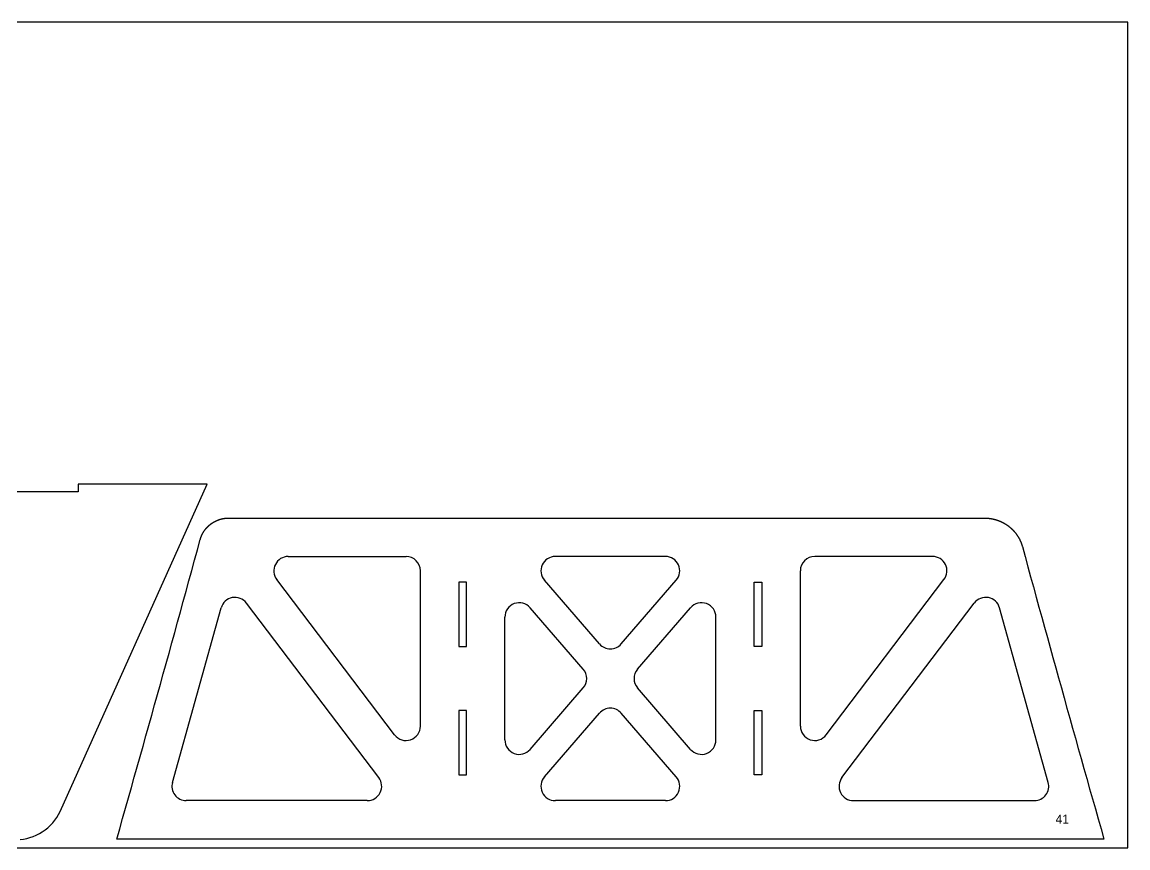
# Model space of a CAD drawing. Header units: inches. Extents: x -1244 to -570, y -2074 to -1714.
# Drawn here: x -849.8 to -792.2, y -1949.1 to -1906.1 of the extents above; entities that cross this region are included whole.
import ezdxf

# ---------------------------------------------------------------- set-up
doc = ezdxf.new("R2010")
doc.units = ezdxf.units.IN
doc.header["$LTSCALE"] = 0.1
doc.header["$MEASUREMENT"] = 0
doc.layers.add('cockpit', color=1, linetype='Continuous', lineweight=20)
doc.layers.add('pic', color=1, linetype='Continuous')

msp = doc.modelspace()

# ---------------------------------------------------------------- linework, layer by layer
at = {"color": 7, "linetype": 'Continuous', "lineweight": 25}
for p, q in [((-835.91835, -1933.94792), (-829.78002, -1933.94792)), ((-816.26213, -1933.94792), (-821.99791, -1933.94792)), ((-802.34169, -1933.94792), (-808.48002, -1933.94792)), ((-829.03002, -1942.7825), (-829.03002, -1934.69792)), ((-809.23002, -1942.7825), (-809.23002, -1934.69792)), ((-830.37736, -1943.23603), (-836.51569, -1935.15145)), ((-819.69725, -1938.50395), (-822.56514, -1935.18859)), ((-818.5628, -1938.50395), (-815.69491, -1935.18859)), ((-807.88269, -1943.23603), (-801.74436, -1935.15145)), ((-841.95196, -1945.71257), (-839.41609, -1936.62881)), ((-831.1994, -1945.4607), (-838.09638, -1936.37694)), ((-820.54613, -1939.81541), (-823.3128, -1936.61707)), ((-817.71391, -1939.81541), (-814.94725, -1936.61707)), ((-807.06064, -1945.4607), (-800.16366, -1936.37694)), ((-796.30809, -1945.71257), (-798.84395, -1936.62881)), ((-824.63002, -1943.50442), (-824.63002, -1937.10773)), ((-813.63002, -1943.50442), (-813.63002, -1937.10773)), ((-823.3128, -1943.99509), (-820.54613, -1940.79674)), ((-814.94725, -1943.99509), (-817.71391, -1940.79674)), ((-822.56514, -1945.42357), (-819.69725, -1942.1082)), ((-815.69491, -1945.42357), (-818.5628, -1942.1082)), ((-831.79674, -1946.66423), (-841.22958, -1946.66423)), ((-816.26213, -1946.66423), (-821.99791, -1946.66423)), ((-806.46331, -1946.66423), (-797.03047, -1946.66423))]:
    msp.add_line(p, q, dxfattribs=at)
msp.add_lwpolyline([(-849.89399, -1948.68526), (-849.71972, -1948.6652), (-849.54689, -1948.63187), (-849.37633, -1948.58582), (-849.20887, -1948.52758), (-849.04535, -1948.45769), (-848.88661, -1948.37669), (-848.73348, -1948.28512), (-848.5868, -1948.18351), (-848.44739, -1948.07241), (-848.3161, -1947.95235), (-848.19376, -1947.82388), (-848.0812, -1947.68752), (-847.97927, -1947.54382), (-847.88878, -1947.39332), (-847.81059, -1947.23655), (-840.15106, -1930.19152), (-846.87128, -1930.19152), (-846.87128, -1930.59152), (-851.6069, -1930.59152)], dxfattribs=at)
for points in [[(-793.40762, -1948.66423), (-844.85375, -1948.66423), (-844.70069, -1948.12706), (-844.54784, -1947.58983), (-844.3952, -1947.05253), (-844.24278, -1946.51517), (-844.09057, -1945.97776), (-843.93857, -1945.44028), (-843.78678, -1944.90274), (-843.63521, -1944.36515), (-843.48384, -1943.82749), (-843.33269, -1943.28977), (-843.18174, -1942.752), (-843.03101, -1942.21416), (-842.88049, -1941.67627), (-842.73017, -1941.13832), (-842.58007, -1940.60031), (-842.43017, -1940.06224), (-842.28049, -1939.52412), (-842.13101, -1938.98594), (-841.98174, -1938.4477), (-841.83268, -1937.9094), (-841.68382, -1937.37104), (-841.53518, -1936.83263), (-841.38674, -1936.29415), (-841.2385, -1935.75562), (-841.09047, -1935.21704), (-840.94265, -1934.67839), (-840.79504, -1934.1397), (-840.64763, -1933.60094), (-840.50042, -1933.06213), (-840.49835, -1933.05461), (-840.49623, -1933.04711), (-840.49408, -1933.03961), (-840.49188, -1933.03212), (-840.48964, -1933.02464), (-840.48736, -1933.01717), (-840.48504, -1933.00971), (-840.48268, -1933.00226), (-840.48028, -1932.99482), (-840.47784, -1932.9874), (-840.47536, -1932.97998), (-840.47284, -1932.97258), (-840.47028, -1932.96519), (-840.46768, -1932.95781), (-840.46505, -1932.95044), (-840.46237, -1932.94309), (-840.45965, -1932.93574), (-840.45689, -1932.92842), (-840.4541, -1932.9211), (-840.45126, -1932.9138), (-840.44839, -1932.90652), (-840.44548, -1932.89925), (-840.44253, -1932.89199), (-840.43954, -1932.88475), (-840.43652, -1932.87752), (-840.43345, -1932.87032), (-840.43035, -1932.86312), (-840.42721, -1932.85594), (-840.42404, -1932.84878), (-840.42082, -1932.84164), (-840.41757, -1932.83451), (-840.41428, -1932.82741), (-840.41096, -1932.82032), (-840.4076, -1932.81324), (-840.4042, -1932.80619), (-840.40076, -1932.79915), (-840.39729, -1932.79214), (-840.39378, -1932.78514), (-840.39024, -1932.77816), (-840.38666, -1932.77121), (-840.38304, -1932.76427), (-840.37939, -1932.75735), (-840.3757, -1932.75046), (-840.37198, -1932.74358), (-840.36822, -1932.73673), (-840.36443, -1932.7299), (-840.3606, -1932.72309), (-840.35674, -1932.7163), (-840.35284, -1932.70953), (-840.34891, -1932.70279), (-840.34495, -1932.69607), (-840.34095, -1932.68938), (-840.33691, -1932.68271), (-840.33286, -1932.67609), (-840.32878, -1932.6695), (-840.32465, -1932.66292), (-840.3205, -1932.65637), (-840.3163, -1932.64983), (-840.31207, -1932.64331), (-840.3078, -1932.63682), (-840.3035, -1932.63034), (-840.29916, -1932.62388), (-840.29479, -1932.61745), (-840.29038, -1932.61103), (-840.28594, -1932.60464), (-840.28146, -1932.59827), (-840.27695, -1932.59192), (-840.2724, -1932.58559), (-840.26782, -1932.57928), (-840.26321, -1932.573), (-840.25856, -1932.56674), (-840.25388, -1932.5605), (-840.24917, -1932.55428), (-840.24442, -1932.54809), (-840.23965, -1932.54192), (-840.23484, -1932.53578), (-840.22999, -1932.52966), (-840.22512, -1932.52356), (-840.22021, -1932.51749), (-840.21527, -1932.51144), (-840.2103, -1932.50542), (-840.2053, -1932.49942), (-840.20027, -1932.49344), (-840.19521, -1932.4875), (-840.19011, -1932.48157), (-840.18499, -1932.47568), (-840.17984, -1932.46981), (-840.17465, -1932.46396), (-840.16944, -1932.45815), (-840.1642, -1932.45236), (-840.15893, -1932.44659), (-840.15363, -1932.44086), (-840.1483, -1932.43515), (-840.14294, -1932.42947), (-840.13755, -1932.42381), (-840.13214, -1932.41819), (-840.1267, -1932.41259), (-840.12123, -1932.40702), (-840.11573, -1932.40148), (-840.11021, -1932.39597), (-840.10466, -1932.39049), (-840.09908, -1932.38504), (-840.09347, -1932.37962), (-840.08784, -1932.37422), (-840.08219, -1932.36886), (-840.0765, -1932.36353), (-840.07079, -1932.35823), (-840.06506, -1932.35296), (-840.0593, -1932.34772), (-840.05352, -1932.34251), (-840.04771, -1932.33733), (-840.04187, -1932.33218), (-840.03601, -1932.32707), (-840.03013, -1932.32199), (-840.02422, -1932.31694), (-840.01829, -1932.31192), (-840.01234, -1932.30694), (-840.00636, -1932.30199), (-840.00036, -1932.29707), (-839.99433, -1932.29219), (-839.98828, -1932.28733), (-839.98221, -1932.28251), (-839.9761, -1932.27772), (-839.96997, -1932.27295), (-839.96381, -1932.26822), (-839.95763, -1932.26351), (-839.95142, -1932.25884), (-839.94518, -1932.2542), (-839.93892, -1932.24958), (-839.93263, -1932.245), (-839.92632, -1932.24045), (-839.91998, -1932.23593), (-839.91362, -1932.23144), (-839.90723, -1932.22698), (-839.90082, -1932.22256), (-839.89438, -1932.21816), (-839.88792, -1932.2138), (-839.88144, -1932.20946), (-839.87494, -1932.20516), (-839.86841, -1932.20089), (-839.86186, -1932.19666), (-839.85528, -1932.19245), (-839.84869, -1932.18828), (-839.84207, -1932.18414), (-839.83543, -1932.18004), (-839.82878, -1932.17596), (-839.8221, -1932.17192), (-839.81539, -1932.16791), (-839.80867, -1932.16394), (-839.80193, -1932.16), (-839.79517, -1932.15609), (-839.78839, -1932.15221), (-839.78159, -1932.14837), (-839.77477, -1932.14456), (-839.76793, -1932.14079), (-839.76107, -1932.13705), (-839.75419, -1932.13334), (-839.7473, -1932.12967), (-839.74039, -1932.12604), (-839.73346, -1932.12243), (-839.72651, -1932.11887), (-839.71955, -1932.11534), (-839.71257, -1932.11184), (-839.70557, -1932.10838), (-839.69856, -1932.10495), (-839.69153, -1932.10156), (-839.68448, -1932.0982), (-839.67742, -1932.09488), (-839.67035, -1932.09159), (-839.66326, -1932.08835), (-839.65615, -1932.08513), (-839.64903, -1932.08196), (-839.6419, -1932.07881), (-839.63475, -1932.07571), (-839.62759, -1932.07264), (-839.62042, -1932.06961), (-839.61323, -1932.06662), (-839.60603, -1932.06366), (-839.59882, -1932.06074), (-839.59159, -1932.05786), (-839.58435, -1932.05501), (-839.5771, -1932.0522), (-839.56984, -1932.04943), (-839.56257, -1932.0467), (-839.55529, -1932.04401), (-839.548, -1932.04135), (-839.54069, -1932.03873), (-839.53338, -1932.03615), (-839.52605, -1932.0336), (-839.5187, -1932.0311), (-839.51134, -1932.02863), (-839.50397, -1932.02619), (-839.49658, -1932.02379), (-839.48917, -1932.02143), (-839.48175, -1932.0191), (-839.47432, -1932.01681), (-839.46687, -1932.01456), (-839.45941, -1932.01235), (-839.45194, -1932.01017), (-839.44445, -1932.00802), (-839.43695, -1932.00592), (-839.42944, -1932.00385), (-839.42192, -1932.00182), (-839.41438, -1931.99982), (-839.40684, -1931.99786), (-839.39928, -1931.99594), (-839.39171, -1931.99406), (-839.38413, -1931.99221), (-839.37654, -1931.9904), (-839.36894, -1931.98862), (-839.36133, -1931.98689), (-839.35371, -1931.98519), (-839.34609, -1931.98353), (-839.33845, -1931.9819), (-839.3308, -1931.98032), (-839.32315, -1931.97877), (-839.31549, -1931.97725), (-839.30782, -1931.97578), (-839.30014, -1931.97434), (-839.29245, -1931.97294), (-839.28476, -1931.97158), (-839.27706, -1931.97026), (-839.26936, -1931.96897), (-839.26165, -1931.96772), (-839.25393, -1931.96651), (-839.24621, -1931.96533), (-839.23848, -1931.9642), (-839.23075, -1931.9631), (-839.22301, -1931.96204), (-839.21527, -1931.96102), (-839.20752, -1931.96004), (-839.19977, -1931.95909), (-839.19202, -1931.95818), (-839.18426, -1931.95731), (-839.1765, -1931.95648), (-839.16874, -1931.95569), (-839.16098, -1931.95493), (-839.15321, -1931.95422), (-839.14544, -1931.95354), (-839.13767, -1931.9529), (-839.1299, -1931.9523), (-839.12212, -1931.95173), (-839.11435, -1931.95121), (-839.10658, -1931.95072), (-839.0988, -1931.95028), (-839.09103, -1931.94987), (-839.08325, -1931.9495), (-839.07548, -1931.94917), (-839.06771, -1931.94888), (-839.05993, -1931.94862), (-839.05216, -1931.94841), (-839.0444, -1931.94823), (-839.03663, -1931.9481), (-839.02887, -1931.948), (-839.0211, -1931.94794), (-839.01335, -1931.94792), (-799.64076, -1931.94792), (-799.63041, -1931.94795), (-799.62005, -1931.94802), (-799.60969, -1931.94815), (-799.59933, -1931.94833), (-799.58896, -1931.94857), (-799.57859, -1931.94885), (-799.56822, -1931.94919), (-799.55785, -1931.94958), (-799.54748, -1931.95002), (-799.53711, -1931.95051), (-799.52674, -1931.95106), (-799.51637, -1931.95165), (-799.506, -1931.9523), (-799.49563, -1931.953), (-799.48526, -1931.95374), (-799.47489, -1931.95454), (-799.46453, -1931.9554), (-799.45417, -1931.9563), (-799.44381, -1931.95725), (-799.43345, -1931.95826), (-799.4231, -1931.95931), (-799.41275, -1931.96042), (-799.40241, -1931.96158), (-799.39207, -1931.96279), (-799.38174, -1931.96405), (-799.37141, -1931.96536), (-799.36109, -1931.96672), (-799.35077, -1931.96813), (-799.34046, -1931.96959), (-799.33016, -1931.97111), (-799.31987, -1931.97267), (-799.30958, -1931.97428), (-799.2993, -1931.97595), (-799.28903, -1931.97766), (-799.27877, -1931.97943), (-799.26852, -1931.98124), (-799.25828, -1931.98311), (-799.24805, -1931.98502), (-799.23783, -1931.98699), (-799.22762, -1931.989), (-799.21742, -1931.99107), (-799.20723, -1931.99318), (-799.19706, -1931.99535), (-799.1869, -1931.99756), (-799.17674, -1931.99983), (-799.16661, -1932.00214), (-799.15648, -1932.00451), (-799.14637, -1932.00692), (-799.13628, -1932.00938), (-799.1262, -1932.0119), (-799.11613, -1932.01446), (-799.10608, -1932.01707), (-799.09605, -1932.01973), (-799.08603, -1932.02244), (-799.07603, -1932.0252), (-799.06604, -1932.02801), (-799.05607, -1932.03087), (-799.04612, -1932.03378), (-799.03619, -1932.03674), (-799.02628, -1932.03974), (-799.01638, -1932.0428), (-799.00652, -1932.0459), (-798.99667, -1932.04905), (-798.98684, -1932.05225), (-798.97701, -1932.0555), (-798.96721, -1932.0588), (-798.95741, -1932.06215), (-798.94763, -1932.06555), (-798.93786, -1932.06901), (-798.92811, -1932.07251), (-798.91837, -1932.07606), (-798.90865, -1932.07967), (-798.89894, -1932.08332), (-798.88925, -1932.08702), (-798.87957, -1932.09077), (-798.86991, -1932.09457), (-798.86027, -1932.09842), (-798.85064, -1932.10232), (-798.84103, -1932.10627), (-798.83144, -1932.11026), (-798.82187, -1932.11431), (-798.81232, -1932.1184), (-798.80278, -1932.12254), (-798.79327, -1932.12672), (-798.78377, -1932.13096), (-798.7743, -1932.13524), (-798.76484, -1932.13957), (-798.75541, -1932.14395), (-798.746, -1932.14838), (-798.73661, -1932.15285), (-798.72724, -1932.15737), (-798.71789, -1932.16193), (-798.70856, -1932.16654), (-798.69926, -1932.1712), (-798.68998, -1932.1759), (-798.68073, -1932.18065), (-798.6715, -1932.18545), (-798.66229, -1932.19029), (-798.65311, -1932.19517), (-798.64395, -1932.20011), (-798.63482, -1932.20508), (-798.62571, -1932.2101), (-798.61663, -1932.21517), (-798.60758, -1932.22028), (-798.59855, -1932.22544), (-798.58955, -1932.23064), (-798.58058, -1932.23588), (-798.57163, -1932.24117), (-798.56272, -1932.2465), (-798.55383, -1932.25188), (-798.54497, -1932.2573), (-798.53614, -1932.26276), (-798.52734, -1932.26826), (-798.51857, -1932.27381), (-798.50983, -1932.2794), (-798.50112, -1932.28504), (-798.49245, -1932.29072), (-798.4838, -1932.29643), (-798.47518, -1932.3022), (-798.4666, -1932.308), (-798.45805, -1932.31384), (-798.44953, -1932.31973), (-798.44105, -1932.32566), (-798.4326, -1932.33163), (-798.42418, -1932.33764), (-798.4158, -1932.34369), (-798.40745, -1932.34979), (-798.39914, -1932.35592), (-798.39085, -1932.36211), (-798.38259, -1932.36833), (-798.37436, -1932.37461), (-798.36616, -1932.38092), (-798.35799, -1932.38729), (-798.34985, -1932.39369), (-798.34174, -1932.40014), (-798.33366, -1932.40664), (-798.32561, -1932.41317), (-798.31759, -1932.41975), (-798.3096, -1932.42637), (-798.30165, -1932.43304), (-798.29373, -1932.43975), (-798.28584, -1932.4465), (-798.27798, -1932.45329), (-798.27015, -1932.46012), (-798.26236, -1932.46699), (-798.25461, -1932.47391), (-798.24688, -1932.48086), (-798.23919, -1932.48786), (-798.23154, -1932.49489), (-798.22392, -1932.50197), (-798.21633, -1932.50908), (-798.20878, -1932.51624), (-798.20127, -1932.52343), (-798.19379, -1932.53066), (-798.18635, -1932.53793), (-798.17895, -1932.54524), (-798.17158, -1932.55258), (-798.16425, -1932.55997), (-798.15696, -1932.56739), (-798.1497, -1932.57484), (-798.14248, -1932.58234), (-798.13531, -1932.58987), (-798.12817, -1932.59743), (-798.12106, -1932.60504), (-798.114, -1932.61267), (-798.10698, -1932.62035), (-798.1, -1932.62805), (-798.09306, -1932.6358), (-798.08616, -1932.64357), (-798.0793, -1932.65138), (-798.07248, -1932.65923), (-798.0657, -1932.66711), (-798.05896, -1932.67502), (-798.05227, -1932.68297), (-798.04562, -1932.69094), (-798.03901, -1932.69895), (-798.03244, -1932.707), (-798.02592, -1932.71507), (-798.01944, -1932.72318), (-798.013, -1932.73132), (-798.00661, -1932.73948), (-798.00026, -1932.74768), (-797.99396, -1932.75591), (-797.9877, -1932.76417), (-797.98149, -1932.77246), (-797.97532, -1932.78078), (-797.9692, -1932.78913), (-797.96313, -1932.79751), (-797.9571, -1932.80592), (-797.95112, -1932.81436), (-797.94519, -1932.82282), (-797.9393, -1932.83131), (-797.93346, -1932.83984), (-797.92766, -1932.8484), (-797.92191, -1932.85699), (-797.91619, -1932.86561), (-797.91053, -1932.87427), (-797.9049, -1932.88297), (-797.89932, -1932.89169), (-797.89379, -1932.90045), (-797.88829, -1932.90924), (-797.88285, -1932.91806), (-797.87744, -1932.92691), (-797.87209, -1932.9358), (-797.86678, -1932.94471), (-797.86151, -1932.95365), (-797.85629, -1932.96263), (-797.85111, -1932.97163), (-797.84598, -1932.98066), (-797.8409, -1932.98972), (-797.83586, -1932.99881), (-797.83087, -1933.00792), (-797.82593, -1933.01706), (-797.82103, -1933.02623), (-797.81618, -1933.03543), (-797.81137, -1933.04465), (-797.80662, -1933.0539), (-797.80191, -1933.06317), (-797.79725, -1933.07247), (-797.79264, -1933.0818), (-797.78808, -1933.09114), (-797.78356, -1933.10052), (-797.7791, -1933.10991), (-797.77468, -1933.11933), (-797.77031, -1933.12877), (-797.76599, -1933.13823), (-797.76172, -1933.14772), (-797.7575, -1933.15723), (-797.75333, -1933.16675), (-797.74921, -1933.1763), (-797.74514, -1933.18587), (-797.74112, -1933.19546), (-797.73715, -1933.20507), (-797.73323, -1933.2147), (-797.72937, -1933.22435), (-797.72555, -1933.23401), (-797.72179, -1933.2437), (-797.71807, -1933.2534), (-797.71441, -1933.26312), (-797.7108, -1933.27286), (-797.70725, -1933.28261), (-797.70374, -1933.29238), (-797.70029, -1933.30217), (-797.69689, -1933.31197), (-797.69355, -1933.32178), (-797.69025, -1933.33161), (-797.68701, -1933.34146), (-797.68383, -1933.35132), (-797.6807, -1933.36119), (-797.67762, -1933.37108), (-797.67459, -1933.38098), (-797.67162, -1933.39089), (-797.66871, -1933.40081), (-797.66585, -1933.41075), (-797.66304, -1933.42069), (-797.66029, -1933.43065), (-797.51642, -1933.95672), (-797.37235, -1934.48273), (-797.22809, -1935.00869), (-797.08363, -1935.5346), (-796.93898, -1936.06045), (-796.79413, -1936.58624), (-796.64908, -1937.11199), (-796.50383, -1937.63768), (-796.35839, -1938.16331), (-796.21275, -1938.68888), (-796.06691, -1939.21441), (-795.92087, -1939.73987), (-795.77464, -1940.26528), (-795.6282, -1940.79064), (-795.48157, -1941.31594), (-795.33473, -1941.84119), (-795.1877, -1942.36638), (-795.04046, -1942.89151), (-794.89303, -1943.41659), (-794.7454, -1943.94161), (-794.59756, -1944.46658), (-794.44952, -1944.99148), (-794.30129, -1945.51634), (-794.15285, -1946.04113), (-794.00421, -1946.56587), (-793.85536, -1947.09054), (-793.70632, -1947.61517), (-793.55707, -1948.13973)], [(-827.03002, -1935.2905), (-827.03002, -1938.63391), (-826.63002, -1938.63391), (-826.63002, -1935.2905)], [(-811.23002, -1935.2905), (-811.23002, -1938.63391), (-811.63002, -1938.63391), (-811.63002, -1935.2905)], [(-827.03002, -1941.97733), (-827.03002, -1945.32074), (-826.63002, -1945.32074), (-826.63002, -1941.97733)], [(-811.23002, -1941.97733), (-811.23002, -1945.32074), (-811.63002, -1945.32074), (-811.63002, -1941.97733)]]:
    msp.add_lwpolyline(points, close=True, dxfattribs=at)
for centre, start, end in [((-835.91835, -1934.69792), 90, 217.208113), ((-829.78002, -1934.69792), 0, 90), ((-821.99791, -1934.69792), 90, 220.8608031), ((-816.26213, -1934.69792), 319.1391969, 90), ((-808.48002, -1934.69792), 90, 180), ((-802.34169, -1934.69792), 322.791887, 90), ((-838.69371, -1936.83047), 37.208113, 164.4021549), ((-799.56633, -1936.83047), 15.5978451, 142.791887), ((-823.88002, -1937.10773), 40.8608031, 180), ((-814.38002, -1937.10773), 0, 139.1391969), ((-819.13002, -1938.01328), 220.8608031, 319.1391969), ((-821.11336, -1940.30608), 319.1391969, 40.8608031), ((-817.14669, -1940.30608), 139.1391969, 220.8608031), ((-819.13002, -1942.59887), 40.8608031, 139.1391969), ((-829.78002, -1942.7825), 217.208113, 0), ((-808.48002, -1942.7825), 180, 322.791887), ((-823.88002, -1943.50442), 180, 319.1391969), ((-814.38002, -1943.50442), 220.8608031, 0), ((-821.99791, -1945.91423), 139.1391969, 270), ((-816.26213, -1945.91423), 270, 40.8608031), ((-841.22958, -1945.91423), 164.4021549, 270), ((-831.79674, -1945.91423), 270, 37.208113), ((-806.46331, -1945.91423), 142.791887, 270), ((-797.03047, -1945.91423), 270, 15.5978451)]:
    msp.add_arc(centre, 0.75, start, end, dxfattribs=at)
at = {"layer": 'pic', "color": 1}
msp.add_lwpolyline([(-905.6606, -1949.1234), (-792.1606, -1949.1234), (-792.1606, -1906.1234), (-905.6606, -1906.1234)], close=True, dxfattribs=at)

# ---------------------------------------------------------------- texts
at = {"layer": 'cockpit', "lineweight": 100}
msp.add_text('41', height=0.468379, dxfattribs=at).set_placement((-795.92486, -1947.85638))

doc.saveas('drawing.dxf')
